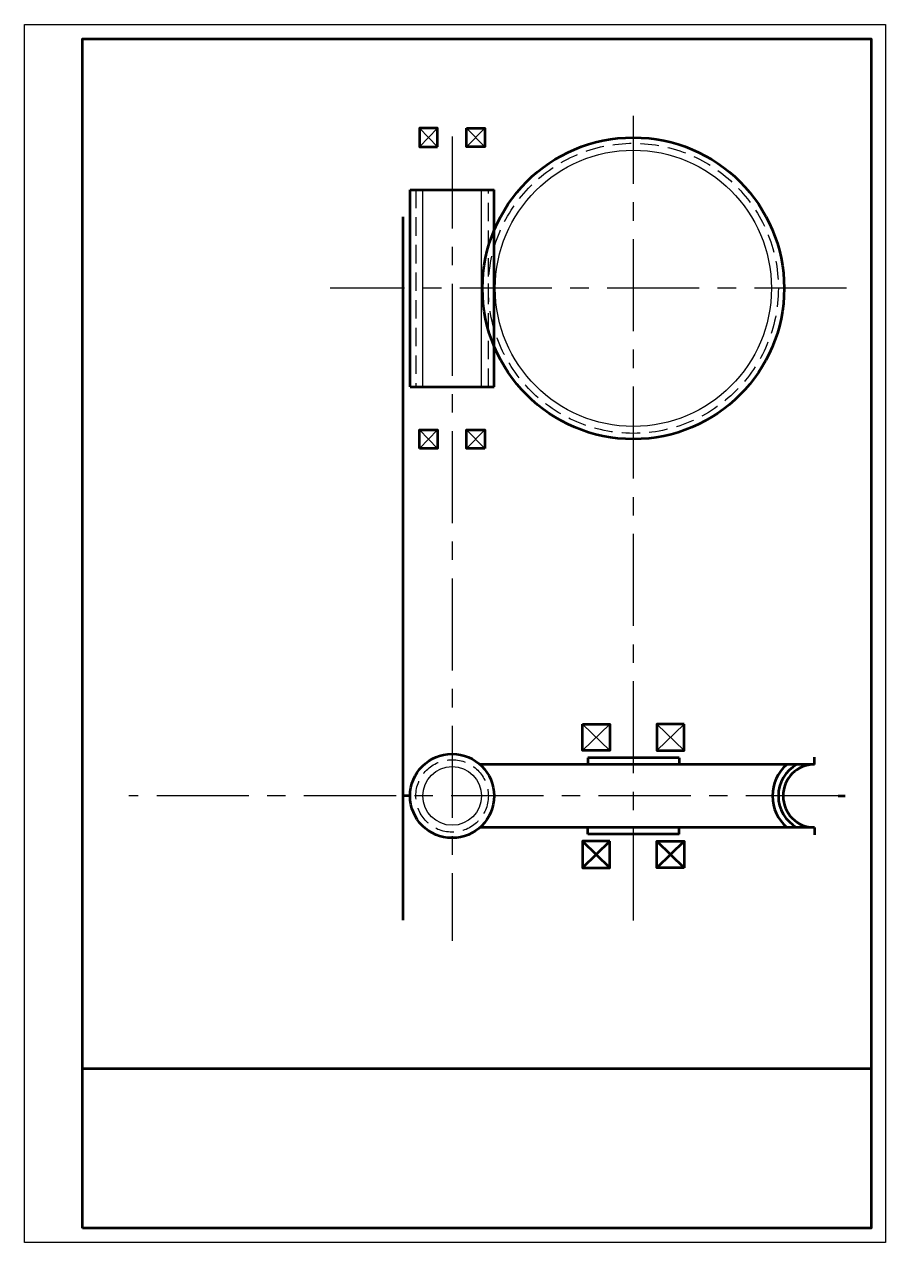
# Model space of a CAD drawing. Header units: millimetres. Extents: x -2503 to -2206, y -1923 to -1503.
import ezdxf

# ---------------------------------------------------------------- set-up
doc = ezdxf.new("R2010")
doc.units = ezdxf.units.MM
doc.linetypes.add('осевая', pattern=[50.8, 31.75, -6.35, 6.35, -6.35])
doc.linetypes.add('штриховая2', pattern=[9.525, 6.35, -3.175])
for name, color, linetype, lineweight in [('Основные', 7, 'Continuous', 53), ('РАМКА1', 7, 'Continuous', 25), ('Тонкие', 7, 'Continuous', 25)]:
    doc.layers.add(name, color=color, linetype=linetype, lineweight=lineweight)

msp = doc.modelspace()

# ---------------------------------------------------------------- linework, layer by layer
at = {"layer": 'Основные'}
for p, q in [((-2370.19, -1628.37), (-2370.19, -1560.37)), ((-2370.19, -1560.37), (-2341.19, -1560.37)), ((-2341.19, -1628.37), (-2341.19, -1560.37)), ((-2372.69, -1569.67), (-2372.69, -1812.21)), ((-2370.19, -1628.37), (-2341.19, -1628.37)), ((-2230.69, -1758.5), (-2346.1, -1758.5)), ((-2277.44, -1756.25), (-2308.94, -1756.25)), ((-2308.94, -1756.25), (-2308.94, -1758.5)), ((-2277.44, -1756.25), (-2277.44, -1758.5)), ((-2230.69, -1758.5), (-2230.69, -1756)), ((-2370.19, -1769.37), (-2372.69, -1769.37)), ((-2293.19, -1769.37), (-2293.19, -1769.37)), ((-2222.61, -1769.37), (-2220.11, -1769.37)), ((-2230.69, -1780.25), (-2346.1, -1780.25)), ((-2308.94, -1782.5), (-2308.94, -1780.25)), ((-2277.44, -1782.5), (-2277.44, -1780.25)), ((-2230.69, -1780.25), (-2230.69, -1782.75)), ((-2301.31, -1785), (-2310.69, -1794.12)), ((-2310.69, -1785), (-2301.31, -1794.12)), ((-2277.44, -1782.5), (-2308.94, -1782.5)), ((-2275.69, -1785), (-2285.06, -1794.12)), ((-2285.06, -1785), (-2275.69, -1794.12)), ((-2483.19, -1863.37), (-2211.19, -1863.37))]:
    msp.add_line(p, q, dxfattribs=at)
for points in [[(-2483.19, -1918.37), (-2483.19, -1508.37), (-2211.19, -1508.37), (-2211.19, -1918.37)], [(-2360.69, -1545.56), (-2360.69, -1539.19), (-2366.94, -1539.19), (-2366.94, -1545.56)], [(-2350.69, -1539.19), (-2344.44, -1539.19), (-2344.44, -1545.56), (-2350.69, -1545.56)], [(-2366.94, -1649.56), (-2366.94, -1643.19), (-2360.69, -1643.19), (-2360.69, -1649.56)], [(-2344.44, -1649.56), (-2350.69, -1649.56), (-2350.69, -1643.19), (-2344.44, -1643.19)], [(-2310.69, -1744.62), (-2301.31, -1744.62), (-2301.31, -1753.75), (-2310.69, -1753.75)], [(-2275.69, -1744.62), (-2285.06, -1744.62), (-2285.06, -1753.75), (-2275.69, -1753.75)], [(-2301.31, -1785), (-2310.69, -1785), (-2310.69, -1794.12), (-2301.31, -1794.12)], [(-2275.69, -1794.12), (-2285.06, -1794.12), (-2285.06, -1785), (-2275.69, -1785)]]:
    msp.add_lwpolyline(points, close=True, dxfattribs=at)
for centre, radius in [((-2293.19, -1594.37), 52), ((-2355.69, -1769.37), 14.5)]:
    msp.add_circle(centre, radius, dxfattribs=at)
for radius, start, end in [(14.5, 131.4096, 228.5904), (12.5, 119.5414, 240.4586), (10.88, 90, 270)]:
    msp.add_arc((-2230.69, -1769.37), radius, start, end, dxfattribs=at)
at = {"layer": 'РАМКА1'}
for p, q in [((-2503.19, -1923.37), (-2503.19, -1503.37)), ((-2503.19, -1503.37), (-2206.19, -1503.37)), ((-2206.19, -1503.37), (-2206.19, -1923.37)), ((-2206.19, -1923.37), (-2503.19, -1923.37))]:
    msp.add_line(p, q, dxfattribs=at)
at = {"layer": 'Тонкие', "linetype": 'осевая'}
for p, q in [((-2293.19, -1812.37), (-2293.19, -1534.87)), ((-2355.69, -1541.98), (-2355.69, -1819.33)), ((-2219.68, -1594.37), (-2397.7, -1594.37)), ((-2222.61, -1769.37), (-2467.19, -1769.37))]:
    msp.add_line(p, q, dxfattribs=at)
at = {"layer": 'Тонкие'}
for p, q in [((-2360.69, -1539.19), (-2366.94, -1545.56)), ((-2366.94, -1539.19), (-2360.69, -1545.56)), ((-2344.44, -1539.19), (-2350.69, -1545.56)), ((-2350.69, -1539.19), (-2344.44, -1545.56)), ((-2365.81, -1628.37), (-2365.81, -1560.37)), ((-2345.56, -1628.37), (-2345.56, -1560.37)), ((-2366.94, -1649.56), (-2360.69, -1643.19)), ((-2366.94, -1643.19), (-2360.69, -1649.56)), ((-2344.44, -1643.19), (-2350.69, -1649.56)), ((-2350.69, -1643.19), (-2344.44, -1649.56)), ((-2301.31, -1744.62), (-2310.69, -1753.75)), ((-2310.69, -1744.62), (-2301.31, -1753.75)), ((-2275.69, -1744.62), (-2285.06, -1753.75)), ((-2285.06, -1744.62), (-2275.69, -1753.75))]:
    msp.add_line(p, q, dxfattribs=at)
at = {"layer": 'Тонкие', "linetype": 'штриховая2'}
for p, q in [((-2368.19, -1560.37), (-2368.19, -1628.37)), ((-2343.19, -1628.37), (-2343.19, -1560.37))]:
    msp.add_line(p, q, dxfattribs=at)
at = {"layer": 'Тонкие', "linetype": 'штриховая2', "lineweight": -3}
msp.add_circle((-2293.19, -1594.37), 50, dxfattribs=at)
at = {"layer": 'Тонкие'}
for centre, radius in [((-2293.19, -1594.37), 47.62), ((-2355.69, -1769.37), 10.12)]:
    msp.add_circle(centre, radius, dxfattribs=at)
at = {"layer": 'Тонкие', "linetype": 'штриховая2'}
msp.add_circle((-2355.69, -1769.37), 12.5, dxfattribs=at)

doc.saveas('drawing.dxf')
